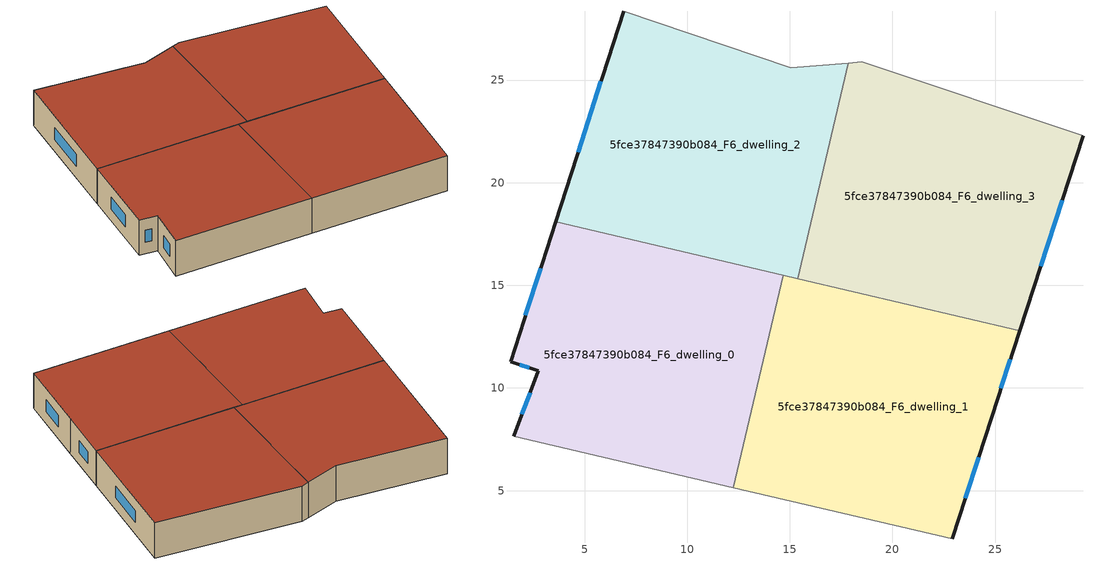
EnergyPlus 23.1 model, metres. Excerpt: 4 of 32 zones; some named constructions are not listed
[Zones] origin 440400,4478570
5fce37847390b084_F6_dwelling_0
 floor to 5fce37847390b084_F5_dwelling_0 (EU_floor_Construction): 14.68,15.49 12.26,5.15 1.55,7.66 2.75,10.83 1.4,11.29 3.59,18.09 z18
 wall outside (EU_wall_Construction): 3.59,18.09 1.4,11.29 2.75,10.83 1.55,7.66 z18:21
 wall to 5fce37847390b084_F6_dwelling_1 (EU_wall_Construction): 12.26,5.15 14.68,15.49 z18:21
 wall adiabatic (EU_wall_Construction): 1.55,7.66 12.26,5.15 z18:21
 wall to 5fce37847390b084_F6_dwelling_2 (EU_wall_Construction): 14.68,15.49 3.59,18.09 z18:21
 window (EU_Window_Construction): 2.86,15.83 2.12,13.54 / 2.35,9.78 1.95,8.71 / 1.84,11.14 2.3,10.98 z18.99:20.01
 roof outside (EU_roof_Construction): 12.26,5.15 14.68,15.49 3.59,18.09 1.4,11.29 2.75,10.83 1.55,7.66 z21
5fce37847390b084_F6_dwelling_1
 floor to 5fce37847390b084_F5_dwelling_1 (EU_floor_Construction): 26.2,12.79 24.83,8.58 22.91,2.66 12.26,5.15 14.68,15.49 z18
 wall outside (EU_wall_Construction): 22.91,2.66 24.83,8.58 26.2,12.79 z18:21
 wall adiabatic (EU_wall_Construction): 12.26,5.15 22.91,2.66 z18:21
 wall to 5fce37847390b084_F6_dwelling_3 (EU_wall_Construction): 26.2,12.79 15.39,15.32 z18:21
 wall to 5fce37847390b084_F6_dwelling_2 (EU_wall_Construction): 15.39,15.32 14.68,15.49 z18:21
 window (EU_Window_Construction): 25.28,9.98 25.74,11.4 / 23.55,4.62 24.19,6.62 z18.99:20.01
 roof outside (EU_roof_Construction): 22.91,2.66 24.83,8.58 26.2,12.79 14.68,15.49 12.26,5.15 z21
5fce37847390b084_F6_dwelling_2
 floor to 5fce37847390b084_F5_dwelling_2 (EU_floor_Construction): 17.85,25.83 15.39,15.32 3.59,18.09 6.9,28.35 15.03,25.6 z18
 wall outside (EU_wall_Construction): 6.9,28.35 3.59,18.09 z18:21
 wall adiabatic (EU_wall_Construction): 17.85,25.83 15.03,25.6 6.9,28.35 z18:21
 wall to 5fce37847390b084_F6_dwelling_3 (EU_wall_Construction): 15.39,15.32 17.85,25.83 z18:21
 window (EU_Window_Construction): 5.8,24.95 4.69,21.49 z18.99:20.01
 roof outside (EU_roof_Construction): 15.39,15.32 17.85,25.83 15.03,25.6 6.9,28.35 3.59,18.09 z21
5fce37847390b084_F6_dwelling_3
 floor to 5fce37847390b084_F5_dwelling_3 (EU_floor_Construction): 29.28,22.28 26.2,12.79 15.39,15.32 17.85,25.83 18.5,25.88 z18
 wall outside (EU_wall_Construction): 26.2,12.79 29.28,22.28 z18:21
 wall adiabatic (EU_wall_Construction): 29.28,22.28 18.5,25.88 17.85,25.83 z18:21
 window (EU_Window_Construction): 27.22,15.94 28.26,19.13 z18.99:20.01
 roof outside (EU_roof_Construction): 26.2,12.79 29.28,22.28 18.5,25.88 17.85,25.83 15.39,15.32 z21
[SCHEDULE:CONSTANT]
Name | Hourly Value
EU_AlwaysOn | 1
EU_CoolingOff | 0
[SCHEDULE:FILE] Column Number=1; Rows to Skip at Top=0; Number of Hours of Data=8760; Column Separator=Comma; Interpolate to Timestep=No; Minutes per Item=60; Adjust Schedule for Daylight Savings=Yes
Name | File
EU_Step8_GainSchedule_5fce37847390b084_F5_dwelling_2_f000 | ../../schedules/5fce37847390b084/5fce37847390b084_F5_dwelling_2_f000_gain.csv
EU_Step8_GainSchedule_5fce37847390b084_F5_dwelling_3_f000 | ../../schedules/5fce37847390b084/5fce37847390b084_F5_dwelling_3_f000_gain.csv
EU_Step8_GainSchedule_5fce37847390b084_F6_dwelling_0_f000 | ../../schedules/5fce37847390b084/5fce37847390b084_F6_dwelling_0_f000_gain.csv
EU_Step8_GainSchedule_5fce37847390b084_F6_dwelling_1_f000 | ../../schedules/5fce37847390b084/5fce37847390b084_F6_dwelling_1_f000_gain.csv
EU_Step8_GainSchedule_5fce37847390b084_F6_dwelling_2_f000 | ../../schedules/5fce37847390b084/5fce37847390b084_F6_dwelling_2_f000_gain.csv
EU_Step8_GainSchedule_5fce37847390b084_F6_dwelling_3_f000 | ../../schedules/5fce37847390b084/5fce37847390b084_F6_dwelling_3_f000_gain.csv
